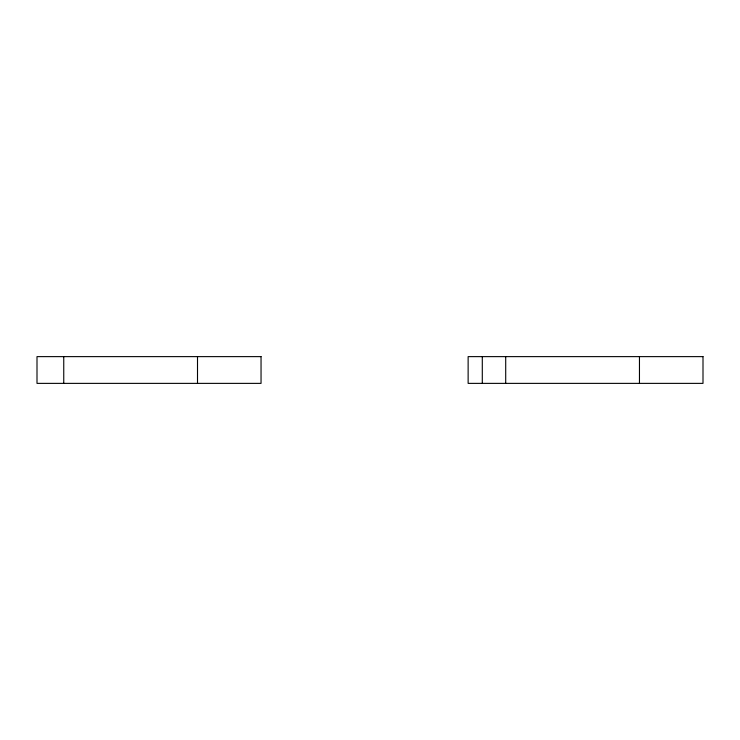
<?xml version="1.0" encoding="UTF-8"?>
<svg xmlns="http://www.w3.org/2000/svg" width="740" height="740" viewBox="0 0 740 740"><rect width="100%" height="100%" fill="white"/><g stroke="black" fill="none" stroke-linecap="round" stroke-linejoin="round"><path stroke-width="1.11" d="M639.462 356.625L639.462 383.375M505.707 356.625L505.707 383.375M482.295 356.625L482.295 383.375M197.506 356.625L197.506 383.375M63.751 356.625L63.751 383.375M261.044 356.625L37 356.625L37 383.375L261.044 383.375L261.044 356.625M703 356.625L468.133 356.625L468.133 383.375L703 383.375L703 356.625"/></g></svg>
